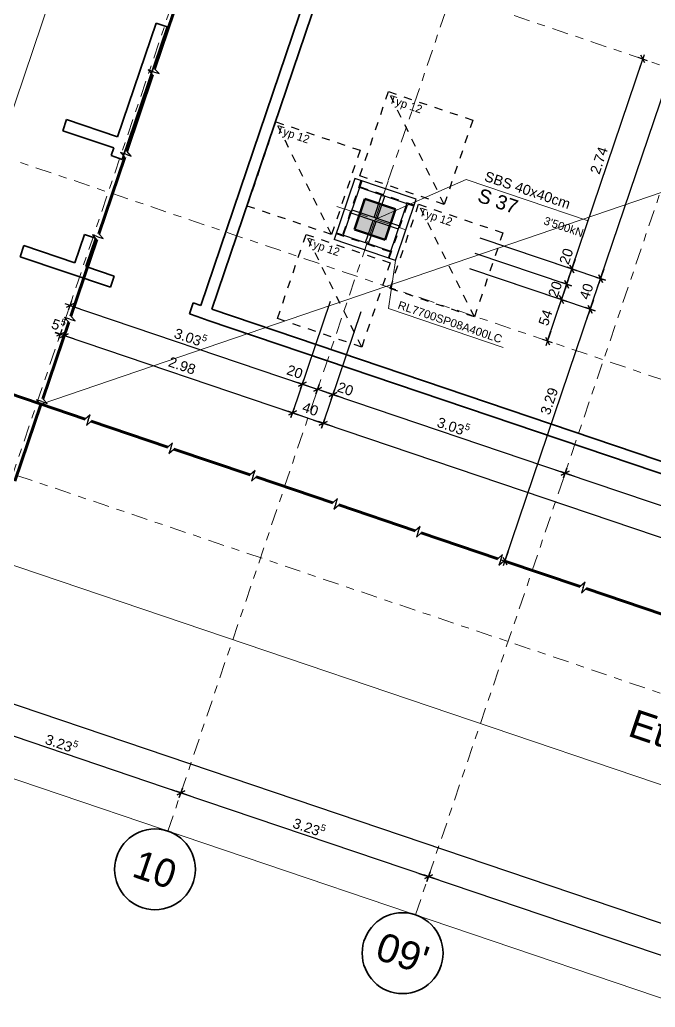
# Model space of a CAD drawing. Header units: metres. Extents: x 2661608 to 2661648.6, y 1209464.3 to 1209501.1.
# Drawn here: x 2661612.93 to 2661620.79, y 1209470.65 to 1209482.87 of the extents above; entities that cross this region are included whole.
import ezdxf

# ---------------------------------------------------------------- set-up
doc = ezdxf.new("R2010")
doc.units = ezdxf.units.M
doc.header["$PDMODE"] = 65
for name, pattern in [('AUSGEZOGEN', [0]), ('PHANTOM2_S8', [0.3, 0.2, -0.05, 0, -0.05]), ('VERDECKT2_S2', [0.025, 0, -0.025])]:
    doc.linetypes.add(name, pattern=pattern)
for name, color, linetype, lineweight in [('TB_639', 7, 'AUSGEZOGEN', 25), ('TB_641', 7, 'AUSGEZOGEN', 25), ('TB_643', 7, 'AUSGEZOGEN', 25), ('TB_645', 7, 'AUSGEZOGEN', 25), ('TB_649', 7, 'AUSGEZOGEN', 25), ('TB_650', 7, 'AUSGEZOGEN', 25)]:
    doc.layers.add(name, color=color, linetype=linetype, lineweight=lineweight)
doc.styles.add('ARIAL', font='arial.ttf')
doc.styles.add('MtXpl_Arial', font='arial.ttf')
doc.dimstyles.new('DIMSTYLE_2', dxfattribs={"dimtxt": 0.125, "dimasz": 0.125, "dimexe": 0, "dimexo": 0, "dimgap": 0.0625, "dimtad": 2, "dimdec": 3, "dimrnd": 0.005, "dimzin": 4, "dimdsep": 46, "dimtxsty": 'ARIAL', "dimblk1": 'ALL_ML_STRICH', "dimblk2": 'ALL_ML_STRICH', "dimsah": 1, "dimcen": 0, "dimclrd": 7, "dimclre": 7, "dimclrt": 7, "dimazin": 3, "dimtfac": 1, "dimtdec": 0, "dimtix": 1, "dimtmove": 2, "dimatfit": 3, "dimfxl": 0, "dimlwd": 0, "dimlwe": 25})
doc.dimstyles.new('DIMSTYLE_3', dxfattribs={"dimtxt": 0.125, "dimasz": 0.125, "dimexe": 0, "dimexo": 0, "dimgap": 0.0625, "dimtad": 2, "dimdec": 3, "dimrnd": 0.005, "dimzin": 4, "dimdsep": 46, "dimtxsty": 'ARIAL', "dimblk1": 'ALL_ML_STRICH', "dimblk2": 'ALL_ML_STRICH', "dimsah": 1, "dimcen": 0, "dimclrd": 7, "dimclre": 7, "dimclrt": 7, "dimazin": 3, "dimtfac": 1, "dimtdec": 0, "dimtix": 1, "dimtmove": 2, "dimatfit": 3, "dimfxl": 0, "dimlwd": 0, "dimlwe": 25})
doc.dimstyles.new('DIMSTYLE_5', dxfattribs={"dimtxt": 0.125, "dimasz": 0.125, "dimexe": 0, "dimexo": 0, "dimgap": 0.0625, "dimtad": 2, "dimdec": 1, "dimlfac": 100, "dimrnd": 0.5, "dimzin": 4, "dimdsep": 46, "dimtxsty": 'ARIAL', "dimblk1": 'ALL_ML_STRICH', "dimblk2": 'ALL_ML_STRICH', "dimsah": 1, "dimcen": 0, "dimclrd": 7, "dimclre": 7, "dimclrt": 7, "dimazin": 3, "dimtfac": 1, "dimtdec": 0, "dimtix": 1, "dimtmove": 2, "dimatfit": 3, "dimfxl": 0, "dimtvp": 1.2, "dimlwd": 0, "dimlwe": 25})
doc.dimstyles.new('DIMSTYLE_7', dxfattribs={"dimtxt": 0.125, "dimasz": 0.125, "dimexe": 0, "dimexo": 0, "dimgap": 0.0625, "dimtad": 2, "dimrnd": 0.005, "dimzin": 4, "dimdsep": 46, "dimtxsty": 'ARIAL', "dimblk1": 'ALL_ML_STRICH', "dimblk2": 'ALL_ML_STRICH', "dimsah": 1, "dimcen": 0, "dimclrd": 7, "dimclre": 7, "dimclrt": 7, "dimazin": 3, "dimtfac": 1, "dimtdec": 0, "dimtix": 1, "dimtmove": 2, "dimatfit": 3, "dimfxl": 0, "dimlwd": 0, "dimlwe": 25})
doc.dimstyles.new('DIMSTYLE_9', dxfattribs={"dimtxt": 0.125, "dimasz": 0.125, "dimexe": 0, "dimexo": 0, "dimgap": 0.0625, "dimtad": 2, "dimdec": 1, "dimlfac": 100, "dimrnd": 0.5, "dimzin": 4, "dimdsep": 46, "dimtxsty": 'ARIAL', "dimblk1": 'ALL_ML_STRICH', "dimblk2": 'ALL_ML_STRICH', "dimsah": 1, "dimcen": 0, "dimclrd": 7, "dimclre": 7, "dimclrt": 7, "dimazin": 3, "dimtfac": 1, "dimtdec": 0, "dimtix": 1, "dimtmove": 2, "dimatfit": 3, "dimfxl": 0, "dimlwd": 0, "dimlwe": 25})

# ---------------------------------------------------------------- blocks, each defined once
blk = doc.blocks.new('ALL_ML_STRICH')
at = {"color": 0, "linetype": 'ByBlock', "lineweight": -2}
for p, q in [((-1, 0), (0.5, 0)), ((-0.3, -0.3), (0.3, 0.3)), ((0, -0.5), (0, 0.5))]:
    blk.add_line(p, q, dxfattribs=at)
blk = doc.blocks.new('*D15')
at = {"layer": 'DEFPOINTS', "color": 7, "linetype": 'AUSGEZOGEN', "lineweight": 25, "transparency": 16777216}
for p in [(2661612.252, 1209475.497), (2661611.861, 1209474.344), (2661615.138, 1209473.939)]:
    blk.add_point(p, dxfattribs=at)
at = {"layer": 'TB_649', "color": 7, "linetype": 'AUSGEZOGEN', "lineweight": -2, "transparency": 16777216}
for p, q in [((2661611.861, 1209474.344), (2661611.861, 1209474.344)), ((2661611.861, 1209474.344), (2661614.924, 1209473.307)), ((2661614.924, 1209473.307), (2661614.924, 1209473.307))]:
    blk.add_line(p, q, dxfattribs=at)
at = {"layer": 'TB_649', "color": 7, "linetype": 'AUSGEZOGEN', "lineweight": 25, "transparency": 16777216, "xscale": 0.125, "yscale": 0.125, "zscale": 0.125}
for p, rotation in [((2661611.861, 1209474.344), 161.2952432351559), ((2661614.924, 1209473.307), 341.295243235156)]:
    blk.add_blockref('ALL_ML_STRICH', p, dxfattribs=dict(at, rotation=rotation))
at = {"layer": 'TB_649', "color": 7, "linetype": 'AUSGEZOGEN', "lineweight": 25, "transparency": 16777216, "insert": (2661613.45, 1209473.927), "char_height": 0.125, "width": 0.625, "attachment_point": 5, "rotation": 341.2952, "style": 'ARIAL'}
blk.add_mtext('\\A1;{\\A1;{3.23\\H0.082500;\\S5^ ;}}', dxfattribs=at)
blk = doc.blocks.new('*D16')
at = {"layer": 'DEFPOINTS', "color": 7, "linetype": 'AUSGEZOGEN', "lineweight": 25, "transparency": 16777216}
for p in [(2661615.138, 1209473.939), (2661614.924, 1209473.307), (2661618.237, 1209473.011)]:
    blk.add_point(p, dxfattribs=at)
at = {"layer": 'TB_649', "color": 7, "linetype": 'AUSGEZOGEN', "lineweight": -2, "transparency": 16777216}
for p, q in [((2661614.924, 1209473.307), (2661614.924, 1209473.307)), ((2661614.924, 1209473.307), (2661617.986, 1209472.27)), ((2661617.986, 1209472.27), (2661617.986, 1209472.27))]:
    blk.add_line(p, q, dxfattribs=at)
at = {"layer": 'TB_649', "color": 7, "linetype": 'AUSGEZOGEN', "lineweight": 25, "transparency": 16777216, "xscale": 0.125, "yscale": 0.125, "zscale": 0.125}
for p, rotation in [((2661614.924, 1209473.307), 161.2952432351559), ((2661617.986, 1209472.27), 341.295243235156)]:
    blk.add_blockref('ALL_ML_STRICH', p, dxfattribs=dict(at, rotation=rotation))
at = {"layer": 'TB_649', "color": 7, "linetype": 'AUSGEZOGEN', "lineweight": 25, "transparency": 16777216, "insert": (2661616.512, 1209472.89), "char_height": 0.125, "width": 0.625, "attachment_point": 5, "rotation": 341.2952, "style": 'ARIAL'}
blk.add_mtext('\\A1;{\\A1;{3.23\\H0.082500;\\S5^ ;}}', dxfattribs=at)
blk = doc.blocks.new('*D17')
at = {"layer": 'DEFPOINTS', "color": 7, "linetype": 'AUSGEZOGEN', "lineweight": 25, "transparency": 16777216}
for p in [(2661618.237, 1209473.011), (2661617.986, 1209472.27), (2661624.373, 1209470.97)]:
    blk.add_point(p, dxfattribs=at)
at = {"layer": 'TB_649', "color": 7, "linetype": 'AUSGEZOGEN', "lineweight": -2, "transparency": 16777216}
for p, q in [((2661617.986, 1209472.27), (2661617.986, 1209472.27)), ((2661617.986, 1209472.27), (2661624.111, 1209470.196)), ((2661624.111, 1209470.196), (2661624.111, 1209470.196))]:
    blk.add_line(p, q, dxfattribs=at)
at = {"layer": 'TB_649', "color": 7, "linetype": 'AUSGEZOGEN', "lineweight": 25, "transparency": 16777216, "xscale": 0.125, "yscale": 0.125, "zscale": 0.125}
for p, rotation in [((2661617.986, 1209472.27), 161.2952432351559), ((2661624.111, 1209470.196), 341.295243235156)]:
    blk.add_blockref('ALL_ML_STRICH', p, dxfattribs=dict(at, rotation=rotation))
at = {"layer": 'TB_649', "color": 7, "linetype": 'AUSGEZOGEN', "lineweight": 25, "transparency": 16777216, "insert": (2661621.106, 1209471.334), "char_height": 0.125, "width": 0.625, "attachment_point": 5, "rotation": 341.2952, "style": 'ARIAL'}
blk.add_mtext('\\A1;{\\A1;{6.46\\H0.082500;\\S5^ ;}}', dxfattribs=at)
blk = doc.blocks.new('*D22')
at = {"layer": 'DEFPOINTS', "color": 7, "linetype": 'AUSGEZOGEN', "lineweight": 25, "transparency": 16777216}
for p in [(2661612.629, 1209476.445), (2661612.032, 1209474.682), (2661637.18, 1209468.461)]:
    blk.add_point(p, dxfattribs=at)
at = {"layer": 'TB_649', "color": 7, "linetype": 'AUSGEZOGEN', "lineweight": -2, "transparency": 16777216}
for p, q in [((2661612.393, 1209475.747), (2661612.032, 1209474.682)), ((2661612.032, 1209474.682), (2661636.483, 1209466.403)), ((2661636.483, 1209466.403), (2661636.483, 1209466.403))]:
    blk.add_line(p, q, dxfattribs=at)
at = {"layer": 'TB_649', "color": 7, "linetype": 'AUSGEZOGEN', "lineweight": 25, "transparency": 16777216, "xscale": 0.125, "yscale": 0.125, "zscale": 0.125}
for p, rotation in [((2661612.032, 1209474.682), 161.2952431311741), ((2661636.483, 1209466.403), 341.2952431311741)]:
    blk.add_blockref('ALL_ML_STRICH', p, dxfattribs=dict(at, rotation=rotation))
at = {"layer": 'TB_649', "color": 7, "linetype": 'AUSGEZOGEN', "lineweight": 25, "transparency": 16777216, "insert": (2661624.31, 1209470.645), "char_height": 0.125, "width": 0.75, "attachment_point": 5, "rotation": 341.2952, "style": 'ARIAL'}
blk.add_mtext('\\A1;{\\A1;{25.81\\H0.082500;\\S5^ ;}}', dxfattribs=at)
blk = doc.blocks.new('*D23')
at = {"layer": 'DEFPOINTS', "color": 7, "linetype": 'AUSGEZOGEN', "lineweight": 25, "transparency": 16777216}
for p in [(2661617.072, 1209480.276), (2661613.609, 1209479.506), (2661613.551, 1209479.335)]:
    blk.add_point(p, dxfattribs=at)
at = {"layer": 'TB_649', "color": 7, "linetype": 'AUSGEZOGEN', "lineweight": -2, "transparency": 16777216}
for p, q in [((2661613.551, 1209479.335), (2661613.551, 1209479.335)), ((2661613.551, 1209479.335), (2661616.424, 1209478.363)), ((2661616.424, 1209478.363), (2661616.424, 1209478.363))]:
    blk.add_line(p, q, dxfattribs=at)
at = {"layer": 'TB_649', "color": 7, "linetype": 'AUSGEZOGEN', "lineweight": 25, "transparency": 16777216, "xscale": 0.125, "yscale": 0.125, "zscale": 0.125}
for p, rotation in [((2661613.551, 1209479.335), 161.2952432383827), ((2661616.424, 1209478.363), 341.2952432383828)]:
    blk.add_blockref('ALL_ML_STRICH', p, dxfattribs=dict(at, rotation=rotation))
at = {"layer": 'TB_649', "color": 7, "linetype": 'AUSGEZOGEN', "lineweight": 25, "transparency": 16777216, "insert": (2661615.045, 1209478.951), "char_height": 0.125, "width": 0.625, "attachment_point": 5, "rotation": 341.2952, "style": 'ARIAL'}
blk.add_mtext('\\A1;{\\A1;{3.03\\H0.082500;\\S5^ ;}}', dxfattribs=at)
blk = doc.blocks.new('*D24')
at = {"layer": 'DEFPOINTS', "color": 7, "linetype": 'AUSGEZOGEN', "lineweight": 25, "transparency": 16777216}
for p in [(2661617.072, 1209480.276), (2661617.145, 1209479.867), (2661616.424, 1209478.363)]:
    blk.add_point(p, dxfattribs=at)
at = {"layer": 'TB_649', "color": 7, "linetype": 'AUSGEZOGEN', "lineweight": -2, "transparency": 16777216}
for p, q in [((2661616.424, 1209478.363), (2661616.424, 1209478.363)), ((2661616.424, 1209478.363), (2661616.614, 1209478.299)), ((2661616.614, 1209478.299), (2661616.614, 1209478.299))]:
    blk.add_line(p, q, dxfattribs=at)
at = {"layer": 'TB_649', "color": 7, "linetype": 'AUSGEZOGEN', "lineweight": 25, "transparency": 16777216, "xscale": 0.125, "yscale": 0.125, "zscale": 0.125}
for p, rotation in [((2661616.424, 1209478.363), 161.2952432383827), ((2661616.614, 1209478.299), 341.2952432383828)]:
    blk.add_blockref('ALL_ML_STRICH', p, dxfattribs=dict(at, rotation=rotation))
at = {"layer": 'TB_649', "color": 7, "linetype": 'AUSGEZOGEN', "lineweight": 25, "transparency": 16777216, "insert": (2661616.332, 1209478.515), "char_height": 0.125, "width": 0.5, "attachment_point": 5, "rotation": 341.2952, "style": 'ARIAL'}
blk.add_mtext('\\A1;{\\A1;{20\\H0.082500;\\S^ ;}}', dxfattribs=at)
blk = doc.blocks.new('*D25')
at = {"layer": 'DEFPOINTS', "color": 7, "linetype": 'AUSGEZOGEN', "lineweight": 25, "transparency": 16777216}
for p in [(2661617.451, 1209480.148), (2661617.145, 1209479.867), (2661616.614, 1209478.299)]:
    blk.add_point(p, dxfattribs=at)
at = {"layer": 'TB_649', "color": 7, "linetype": 'AUSGEZOGEN', "lineweight": -2, "transparency": 16777216}
for p, q in [((2661616.614, 1209478.299), (2661616.614, 1209478.299)), ((2661616.614, 1209478.299), (2661616.803, 1209478.234)), ((2661616.803, 1209478.234), (2661616.803, 1209478.234))]:
    blk.add_line(p, q, dxfattribs=at)
at = {"layer": 'TB_649', "color": 7, "linetype": 'AUSGEZOGEN', "lineweight": 25, "transparency": 16777216, "xscale": 0.125, "yscale": 0.125, "zscale": 0.125}
for p, rotation in [((2661616.614, 1209478.299), 161.2952432383827), ((2661616.803, 1209478.234), 341.2952432383828)]:
    blk.add_blockref('ALL_ML_STRICH', p, dxfattribs=dict(at, rotation=rotation))
at = {"layer": 'TB_649', "color": 7, "linetype": 'AUSGEZOGEN', "lineweight": 25, "transparency": 16777216, "insert": (2661616.958, 1209478.303), "char_height": 0.125, "width": 0.5, "attachment_point": 5, "rotation": 341.2952, "style": 'ARIAL'}
blk.add_mtext('\\A1;{\\A1;{20\\H0.082500;\\S^ ;}}', dxfattribs=at)
blk = doc.blocks.new('*D26')
at = {"layer": 'DEFPOINTS', "color": 7, "linetype": 'AUSGEZOGEN', "lineweight": 25, "transparency": 16777216}
for p in [(2661617.451, 1209480.148), (2661616.803, 1209478.234), (2661619.688, 1209477.296)]:
    blk.add_point(p, dxfattribs=at)
at = {"layer": 'TB_649', "color": 7, "linetype": 'AUSGEZOGEN', "lineweight": -2, "transparency": 16777216}
for p, q in [((2661616.803, 1209478.234), (2661616.803, 1209478.234)), ((2661616.803, 1209478.234), (2661619.676, 1209477.262)), ((2661619.676, 1209477.262), (2661619.676, 1209477.262))]:
    blk.add_line(p, q, dxfattribs=at)
at = {"layer": 'TB_649', "color": 7, "linetype": 'AUSGEZOGEN', "lineweight": 25, "transparency": 16777216, "xscale": 0.125, "yscale": 0.125, "zscale": 0.125}
for p, rotation in [((2661616.803, 1209478.234), 161.2952432383827), ((2661619.676, 1209477.262), 341.2952432383828)]:
    blk.add_blockref('ALL_ML_STRICH', p, dxfattribs=dict(at, rotation=rotation))
at = {"layer": 'TB_649', "color": 7, "linetype": 'AUSGEZOGEN', "lineweight": 25, "transparency": 16777216, "insert": (2661618.297, 1209477.85), "char_height": 0.125, "width": 0.625, "attachment_point": 5, "rotation": 341.2952, "style": 'ARIAL'}
blk.add_mtext('\\A1;{\\A1;{3.03\\H0.082500;\\S5^ ;}}', dxfattribs=at)
blk = doc.blocks.new('*D27')
at = {"layer": 'DEFPOINTS', "color": 7, "linetype": 'AUSGEZOGEN', "lineweight": 25, "transparency": 16777216}
for p in [(2661619.676, 1209477.262), (2661619.688, 1209477.296), (2661626.26, 1209477.165)]:
    blk.add_point(p, dxfattribs=at)
at = {"layer": 'TB_649', "color": 7, "linetype": 'AUSGEZOGEN', "lineweight": -2, "transparency": 16777216}
for p, q in [((2661619.676, 1209477.262), (2661619.676, 1209477.262)), ((2661619.676, 1209477.262), (2661625.612, 1209475.252)), ((2661625.612, 1209475.252), (2661625.612, 1209475.252))]:
    blk.add_line(p, q, dxfattribs=at)
at = {"layer": 'TB_649', "color": 7, "linetype": 'AUSGEZOGEN', "lineweight": 25, "transparency": 16777216, "xscale": 0.125, "yscale": 0.125, "zscale": 0.125}
for p, rotation in [((2661619.676, 1209477.262), 161.2952432383827), ((2661625.612, 1209475.252), 341.2952432383828)]:
    blk.add_blockref('ALL_ML_STRICH', p, dxfattribs=dict(at, rotation=rotation))
at = {"layer": 'TB_649', "color": 7, "linetype": 'AUSGEZOGEN', "lineweight": 25, "transparency": 16777216, "insert": (2661622.701, 1209476.358), "char_height": 0.125, "width": 0.625, "attachment_point": 5, "rotation": 341.2952, "style": 'ARIAL'}
blk.add_mtext('\\A1;{\\A1;{6.26\\H0.082500;\\S5^ ;}}', dxfattribs=at)
blk = doc.blocks.new('*D36')
at = {"layer": 'DEFPOINTS', "color": 7, "linetype": 'AUSGEZOGEN', "lineweight": 25, "transparency": 16777216}
for p in [(2661618.345, 1209488.713), (2661617.451, 1209486.073), (2661629.377, 1209485.124)]:
    blk.add_point(p, dxfattribs=at)
at = {"layer": 'TB_649', "color": 7, "linetype": 'AUSGEZOGEN', "lineweight": -2, "transparency": 16777216}
for p, q in [((2661617.451, 1209486.073), (2661617.451, 1209486.073)), ((2661617.451, 1209486.073), (2661628.438, 1209482.353)), ((2661628.438, 1209482.353), (2661628.438, 1209482.353))]:
    blk.add_line(p, q, dxfattribs=at)
at = {"layer": 'TB_649', "color": 7, "linetype": 'AUSGEZOGEN', "lineweight": 25, "transparency": 16777216, "xscale": 0.125, "yscale": 0.125, "zscale": 0.125}
for p, rotation in [((2661617.451, 1209486.073), 161.2952435380497), ((2661628.438, 1209482.353), 341.2952435380498)]:
    blk.add_blockref('ALL_ML_STRICH', p, dxfattribs=dict(at, rotation=rotation))
at = {"layer": 'TB_649', "color": 7, "linetype": 'AUSGEZOGEN', "lineweight": 25, "transparency": 16777216, "insert": (2661622.986, 1209484.32), "char_height": 0.125, "width": 0.625, "attachment_point": 5, "rotation": 341.2952, "style": 'ARIAL'}
blk.add_mtext('\\A1;{\\A1;{11.60\\H0.082500;\\S^ ;}}', dxfattribs=at)
blk = doc.blocks.new('*D109')
at = {"layer": 'DEFPOINTS', "color": 7, "linetype": 'AUSGEZOGEN', "lineweight": 25, "transparency": 16777216}
for p in [(2661617.607, 1209495.826), (2661610.234, 1209479.117), (2661611.773, 1209478.596)]:
    blk.add_point(p, dxfattribs=at)
at = {"layer": 'TB_649', "color": 7, "linetype": 'AUSGEZOGEN', "lineweight": -2, "transparency": 16777216}
for p, q in [((2661610.234, 1209479.117), (2661616.068, 1209496.347)), ((2661616.068, 1209496.347), (2661616.068, 1209496.347)), ((2661611.3, 1209478.757), (2661610.234, 1209479.117))]:
    blk.add_line(p, q, dxfattribs=at)
at = {"layer": 'TB_649', "color": 7, "linetype": 'AUSGEZOGEN', "lineweight": 25, "transparency": 16777216, "xscale": 0.125, "yscale": 0.125, "zscale": 0.125}
for p, rotation in [((2661616.068, 1209496.347), 71.29524324225345), ((2661610.234, 1209479.117), 251.2952432422534)]:
    blk.add_blockref('ALL_ML_STRICH', p, dxfattribs=dict(at, rotation=rotation))
at = {"layer": 'TB_649', "color": 7, "linetype": 'AUSGEZOGEN', "lineweight": 25, "transparency": 16777216, "insert": (2661613.044, 1209487.773), "char_height": 0.125, "width": 0.625, "attachment_point": 5, "rotation": 71.2952, "style": 'ARIAL'}
blk.add_mtext('\\A1;{\\A1;{18.19\\H0.082500;\\S^ ;}}', dxfattribs=at)
blk = doc.blocks.new('*D115')
at = {"layer": 'DEFPOINTS', "color": 7, "linetype": 'AUSGEZOGEN', "lineweight": 25, "transparency": 16777216}
for p in [(2661617.451, 1209480.148), (2661619.227, 1209478.976), (2661619.457, 1209478.898)]:
    blk.add_point(p, dxfattribs=at)
at = {"layer": 'TB_649', "color": 7, "linetype": 'AUSGEZOGEN', "lineweight": -2, "transparency": 16777216}
for p, q in [((2661618.494, 1209479.794), (2661619.63, 1209479.41)), ((2661619.457, 1209478.898), (2661619.63, 1209479.41)), ((2661619.457, 1209478.898), (2661619.457, 1209478.898))]:
    blk.add_line(p, q, dxfattribs=at)
at = {"layer": 'TB_649', "color": 7, "linetype": 'AUSGEZOGEN', "lineweight": 25, "transparency": 16777216, "xscale": 0.125, "yscale": 0.125, "zscale": 0.125}
for p, rotation in [((2661619.63, 1209479.41), 71.29524322408255), ((2661619.457, 1209478.898), 251.2952432240825)]:
    blk.add_blockref('ALL_ML_STRICH', p, dxfattribs=dict(at, rotation=rotation))
at = {"layer": 'TB_649', "color": 7, "linetype": 'AUSGEZOGEN', "lineweight": 25, "transparency": 16777216, "insert": (2661619.433, 1209479.185), "char_height": 0.125, "width": 0.5, "attachment_point": 5, "rotation": 71.2952, "style": 'ARIAL'}
blk.add_mtext('\\A1;{\\A1;{54\\H0.082500;\\S^ ;}}', dxfattribs=at)
blk = doc.blocks.new('*D116')
at = {"layer": 'DEFPOINTS', "color": 7, "linetype": 'AUSGEZOGEN', "lineweight": 25, "transparency": 16777216}
for p in [(2661617.451, 1209480.148), (2661617.799, 1209480.241), (2661619.63, 1209479.41)]:
    blk.add_point(p, dxfattribs=at)
at = {"layer": 'TB_649', "color": 7, "linetype": 'AUSGEZOGEN', "lineweight": -2, "transparency": 16777216}
for p, q in [((2661618.557, 1209479.984), (2661619.695, 1209479.599)), ((2661618.494, 1209479.794), (2661619.63, 1209479.41)), ((2661619.63, 1209479.41), (2661619.695, 1209479.599))]:
    blk.add_line(p, q, dxfattribs=at)
at = {"layer": 'TB_649', "color": 7, "linetype": 'AUSGEZOGEN', "lineweight": 25, "transparency": 16777216, "xscale": 0.125, "yscale": 0.125, "zscale": 0.125}
for p, rotation in [((2661619.695, 1209479.599), 71.29524322408255), ((2661619.63, 1209479.41), 251.2952432240825)]:
    blk.add_blockref('ALL_ML_STRICH', p, dxfattribs=dict(at, rotation=rotation))
at = {"layer": 'TB_649', "color": 7, "linetype": 'AUSGEZOGEN', "lineweight": 25, "transparency": 16777216, "insert": (2661619.552, 1209479.536), "char_height": 0.125, "width": 0.5, "attachment_point": 5, "rotation": 71.2952, "style": 'ARIAL'}
blk.add_mtext('\\A1;{\\A1;{20\\H0.082500;\\S^ ;}}', dxfattribs=at)
blk = doc.blocks.new('*D117')
at = {"layer": 'DEFPOINTS', "color": 7, "linetype": 'AUSGEZOGEN', "lineweight": 25, "transparency": 16777216}
for p in [(2661617.579, 1209480.526), (2661617.799, 1209480.241), (2661619.695, 1209479.599)]:
    blk.add_point(p, dxfattribs=at)
at = {"layer": 'TB_649', "color": 7, "linetype": 'AUSGEZOGEN', "lineweight": -2, "transparency": 16777216}
for p, q in [((2661618.62, 1209480.174), (2661619.759, 1209479.788)), ((2661618.557, 1209479.984), (2661619.695, 1209479.599)), ((2661619.695, 1209479.599), (2661619.759, 1209479.788))]:
    blk.add_line(p, q, dxfattribs=at)
at = {"layer": 'TB_649', "color": 7, "linetype": 'AUSGEZOGEN', "lineweight": 25, "transparency": 16777216, "xscale": 0.125, "yscale": 0.125, "zscale": 0.125}
for p, rotation in [((2661619.759, 1209479.788), 71.29524322408255), ((2661619.695, 1209479.599), 251.2952432240825)]:
    blk.add_blockref('ALL_ML_STRICH', p, dxfattribs=dict(at, rotation=rotation))
at = {"layer": 'TB_649', "color": 7, "linetype": 'AUSGEZOGEN', "lineweight": 25, "transparency": 16777216, "insert": (2661619.69, 1209479.944), "char_height": 0.125, "width": 0.5, "attachment_point": 5, "rotation": 71.2952, "style": 'ARIAL'}
blk.add_mtext('\\A1;{\\A1;{20\\H0.082500;\\S^ ;}}', dxfattribs=at)
blk = doc.blocks.new('*D118')
at = {"layer": 'DEFPOINTS', "color": 7, "linetype": 'AUSGEZOGEN', "lineweight": 25, "transparency": 16777216}
for p in [(2661619.712, 1209482.697), (2661617.579, 1209480.526), (2661619.759, 1209479.788)]:
    blk.add_point(p, dxfattribs=at)
at = {"layer": 'TB_649', "color": 7, "linetype": 'AUSGEZOGEN', "lineweight": -2, "transparency": 16777216}
for p, q in [((2661619.759, 1209479.788), (2661620.637, 1209482.384)), ((2661620.637, 1209482.384), (2661620.637, 1209482.384)), ((2661618.62, 1209480.174), (2661619.759, 1209479.788))]:
    blk.add_line(p, q, dxfattribs=at)
at = {"layer": 'TB_649', "color": 7, "linetype": 'AUSGEZOGEN', "lineweight": 25, "transparency": 16777216, "xscale": 0.125, "yscale": 0.125, "zscale": 0.125}
for p, rotation in [((2661620.637, 1209482.384), 71.29524322408255), ((2661619.759, 1209479.788), 251.2952432240825)]:
    blk.add_blockref('ALL_ML_STRICH', p, dxfattribs=dict(at, rotation=rotation))
at = {"layer": 'TB_649', "color": 7, "linetype": 'AUSGEZOGEN', "lineweight": 25, "transparency": 16777216, "insert": (2661620.094, 1209481.131), "char_height": 0.125, "width": 0.5, "attachment_point": 5, "rotation": 71.2952, "style": 'ARIAL'}
blk.add_mtext('\\A1;{\\A1;{2.74\\H0.082500;\\S^ ;}}', dxfattribs=at)
blk = doc.blocks.new('*D125')
at = {"layer": 'DEFPOINTS', "color": 7, "linetype": 'AUSGEZOGEN', "lineweight": 25, "transparency": 16777216}
for p in [(2661613.591, 1209479.454), (2661613.642, 1209479.437), (2661613.431, 1209478.98)]:
    blk.add_point(p, dxfattribs=at)
at = {"layer": 'TB_649', "color": 7, "linetype": 'AUSGEZOGEN', "lineweight": -2, "transparency": 16777216}
for p, q in [((2661613.431, 1209478.98), (2661613.431, 1209478.98)), ((2661613.431, 1209478.98), (2661613.481, 1209478.963)), ((2661613.481, 1209478.963), (2661613.481, 1209478.963))]:
    blk.add_line(p, q, dxfattribs=at)
at = {"layer": 'TB_649', "color": 7, "linetype": 'AUSGEZOGEN', "lineweight": 25, "transparency": 16777216, "xscale": 0.125, "yscale": 0.125, "zscale": 0.125}
for p, rotation in [((2661613.481, 1209478.963), 341.2952431311741), ((2661613.431, 1209478.98), 161.2952431311741)]:
    blk.add_blockref('ALL_ML_STRICH', p, dxfattribs=dict(at, rotation=rotation))
at = {"layer": 'TB_649', "color": 7, "linetype": 'AUSGEZOGEN', "lineweight": 25, "transparency": 16777216, "insert": (2661613.413, 1209479.107), "char_height": 0.125, "width": 0.375, "attachment_point": 5, "rotation": 341.2952, "style": 'ARIAL'}
blk.add_mtext('\\A1;{\\A1;{5\\H0.082500;\\S5^ ;}}', dxfattribs=at)
blk = doc.blocks.new('*D126')
at = {"layer": 'DEFPOINTS', "color": 7, "linetype": 'AUSGEZOGEN', "lineweight": 25, "transparency": 16777216}
for p in [(2661617.072, 1209480.276), (2661613.642, 1209479.437), (2661613.481, 1209478.963)]:
    blk.add_point(p, dxfattribs=at)
at = {"layer": 'TB_649', "color": 7, "linetype": 'AUSGEZOGEN', "lineweight": -2, "transparency": 16777216}
for p, q in [((2661616.771, 1209479.387), (2661616.304, 1209478.008)), ((2661613.481, 1209478.963), (2661613.481, 1209478.963)), ((2661613.481, 1209478.963), (2661616.304, 1209478.008))]:
    blk.add_line(p, q, dxfattribs=at)
at = {"layer": 'TB_649', "color": 7, "linetype": 'AUSGEZOGEN', "lineweight": 25, "transparency": 16777216, "xscale": 0.125, "yscale": 0.125, "zscale": 0.125}
for p, rotation in [((2661613.481, 1209478.963), 161.2952431311741), ((2661616.304, 1209478.008), 341.2952431311741)]:
    blk.add_blockref('ALL_ML_STRICH', p, dxfattribs=dict(at, rotation=rotation))
at = {"layer": 'TB_649', "color": 7, "linetype": 'AUSGEZOGEN', "lineweight": 25, "transparency": 16777216, "insert": (2661614.938, 1209478.591), "char_height": 0.125, "width": 0.5, "attachment_point": 5, "rotation": 341.2952, "style": 'ARIAL'}
blk.add_mtext('\\A1;{\\A1;{2.98\\H0.082500;\\S^ ;}}', dxfattribs=at)
blk = doc.blocks.new('*D127')
at = {"layer": 'DEFPOINTS', "color": 7, "linetype": 'AUSGEZOGEN', "lineweight": 25, "transparency": 16777216}
for p in [(2661617.072, 1209480.276), (2661617.451, 1209480.148), (2661616.304, 1209478.008)]:
    blk.add_point(p, dxfattribs=at)
at = {"layer": 'TB_649', "color": 7, "linetype": 'AUSGEZOGEN', "lineweight": -2, "transparency": 16777216}
for p, q in [((2661616.771, 1209479.387), (2661616.304, 1209478.008)), ((2661617.15, 1209479.259), (2661616.683, 1209477.879)), ((2661616.304, 1209478.008), (2661616.683, 1209477.879))]:
    blk.add_line(p, q, dxfattribs=at)
at = {"layer": 'TB_649', "color": 7, "linetype": 'AUSGEZOGEN', "lineweight": 25, "transparency": 16777216, "xscale": 0.125, "yscale": 0.125, "zscale": 0.125}
for p, rotation in [((2661616.304, 1209478.008), 161.2952431311741), ((2661616.683, 1209477.879), 341.2952431311741)]:
    blk.add_blockref('ALL_ML_STRICH', p, dxfattribs=dict(at, rotation=rotation))
at = {"layer": 'TB_649', "color": 7, "linetype": 'AUSGEZOGEN', "lineweight": 25, "transparency": 16777216, "insert": (2661616.525, 1209478.054), "char_height": 0.125, "width": 0.5, "attachment_point": 5, "rotation": 341.2952, "style": 'ARIAL'}
blk.add_mtext('\\A1;{\\A1;{40\\H0.082500;\\S^ ;}}', dxfattribs=at)
blk = doc.blocks.new('*D128')
at = {"layer": 'DEFPOINTS', "color": 7, "linetype": 'AUSGEZOGEN', "lineweight": 25, "transparency": 16777216}
for p in [(2661617.451, 1209480.148), (2661616.683, 1209477.879), (2661626.26, 1209477.165)]:
    blk.add_point(p, dxfattribs=at)
at = {"layer": 'TB_649', "color": 7, "linetype": 'AUSGEZOGEN', "lineweight": -2, "transparency": 16777216}
for p, q in [((2661617.15, 1209479.259), (2661616.683, 1209477.879)), ((2661616.683, 1209477.879), (2661625.492, 1209474.897)), ((2661625.96, 1209476.28), (2661625.492, 1209474.897))]:
    blk.add_line(p, q, dxfattribs=at)
at = {"layer": 'TB_649', "color": 7, "linetype": 'AUSGEZOGEN', "lineweight": 25, "transparency": 16777216, "xscale": 0.125, "yscale": 0.125, "zscale": 0.125}
for p, rotation in [((2661616.683, 1209477.879), 161.2952431311741), ((2661625.492, 1209474.897), 341.2952431311741)]:
    blk.add_blockref('ALL_ML_STRICH', p, dxfattribs=dict(at, rotation=rotation))
at = {"layer": 'TB_649', "color": 7, "linetype": 'AUSGEZOGEN', "lineweight": 25, "transparency": 16777216, "insert": (2661621.133, 1209476.494), "char_height": 0.125, "width": 0.5, "attachment_point": 5, "rotation": 341.2952, "style": 'ARIAL'}
blk.add_mtext('\\A1;{\\A1;{9.30\\H0.082500;\\S^ ;}}', dxfattribs=at)
blk = doc.blocks.new('*D149')
at = {"layer": 'DEFPOINTS', "color": 7, "linetype": 'AUSGEZOGEN', "lineweight": 25, "transparency": 16777216}
for p in [(2661617.451, 1209480.148), (2661618.369, 1209476.363), (2661618.93, 1209476.173)]:
    blk.add_point(p, dxfattribs=at)
at = {"layer": 'TB_649', "color": 7, "linetype": 'AUSGEZOGEN', "lineweight": -2, "transparency": 16777216}
for p, q in [((2661618.494, 1209479.794), (2661619.986, 1209479.289)), ((2661618.93, 1209476.173), (2661619.986, 1209479.289)), ((2661618.93, 1209476.173), (2661618.93, 1209476.173))]:
    blk.add_line(p, q, dxfattribs=at)
at = {"layer": 'TB_649', "color": 7, "linetype": 'AUSGEZOGEN', "lineweight": 25, "transparency": 16777216, "xscale": 0.125, "yscale": 0.125, "zscale": 0.125}
for p, rotation in [((2661619.986, 1209479.289), 71.29524323428163), ((2661618.93, 1209476.173), 251.2952432342816)]:
    blk.add_blockref('ALL_ML_STRICH', p, dxfattribs=dict(at, rotation=rotation))
at = {"layer": 'TB_649', "color": 7, "linetype": 'AUSGEZOGEN', "lineweight": 25, "transparency": 16777216, "insert": (2661619.479, 1209478.152), "char_height": 0.125, "width": 0.5, "attachment_point": 5, "rotation": 71.2952, "style": 'ARIAL'}
blk.add_mtext('\\A1;{\\A1;{3.29\\H0.082500;\\S^ ;}}', dxfattribs=at)
blk = doc.blocks.new('*D150')
at = {"layer": 'DEFPOINTS', "color": 7, "linetype": 'AUSGEZOGEN', "lineweight": 25, "transparency": 16777216}
for p in [(2661617.579, 1209480.526), (2661617.451, 1209480.148), (2661619.986, 1209479.289)]:
    blk.add_point(p, dxfattribs=at)
at = {"layer": 'TB_649', "color": 7, "linetype": 'AUSGEZOGEN', "lineweight": -2, "transparency": 16777216}
for p, q in [((2661618.62, 1209480.174), (2661620.114, 1209479.668)), ((2661618.494, 1209479.794), (2661619.986, 1209479.289)), ((2661619.986, 1209479.289), (2661620.114, 1209479.668))]:
    blk.add_line(p, q, dxfattribs=at)
at = {"layer": 'TB_649', "color": 7, "linetype": 'AUSGEZOGEN', "lineweight": 25, "transparency": 16777216, "xscale": 0.125, "yscale": 0.125, "zscale": 0.125}
for p, rotation in [((2661620.114, 1209479.668), 71.29524323428163), ((2661619.986, 1209479.289), 251.2952432342816)]:
    blk.add_blockref('ALL_ML_STRICH', p, dxfattribs=dict(at, rotation=rotation))
at = {"layer": 'TB_649', "color": 7, "linetype": 'AUSGEZOGEN', "lineweight": 25, "transparency": 16777216, "insert": (2661619.939, 1209479.51), "char_height": 0.125, "width": 0.5, "attachment_point": 5, "rotation": 71.2952, "style": 'ARIAL'}
blk.add_mtext('\\A1;{\\A1;{40\\H0.082500;\\S^ ;}}', dxfattribs=at)
blk = doc.blocks.new('*D151')
at = {"layer": 'DEFPOINTS', "color": 7, "linetype": 'AUSGEZOGEN', "lineweight": 25, "transparency": 16777216}
for p in [(2661622.556, 1209487.287), (2661617.579, 1209480.526), (2661620.114, 1209479.668)]:
    blk.add_point(p, dxfattribs=at)
at = {"layer": 'TB_649', "color": 7, "linetype": 'AUSGEZOGEN', "lineweight": -2, "transparency": 16777216}
for p, q in [((2661620.114, 1209479.668), (2661622.679, 1209487.246)), ((2661622.679, 1209487.246), (2661622.679, 1209487.246)), ((2661618.62, 1209480.174), (2661620.114, 1209479.668))]:
    blk.add_line(p, q, dxfattribs=at)
at = {"layer": 'TB_649', "color": 7, "linetype": 'AUSGEZOGEN', "lineweight": 25, "transparency": 16777216, "xscale": 0.125, "yscale": 0.125, "zscale": 0.125}
for p, rotation in [((2661622.679, 1209487.246), 71.29524323428163), ((2661620.114, 1209479.668), 251.2952432342816)]:
    blk.add_blockref('ALL_ML_STRICH', p, dxfattribs=dict(at, rotation=rotation))
at = {"layer": 'TB_649', "color": 7, "linetype": 'AUSGEZOGEN', "lineweight": 25, "transparency": 16777216, "insert": (2661621.291, 1209483.502), "char_height": 0.125, "width": 0.5, "attachment_point": 5, "rotation": 71.2952, "style": 'ARIAL'}
blk.add_mtext('\\A1;{\\A1;{8.00\\H0.082500;\\S^ ;}}', dxfattribs=at)

msp = doc.modelspace()

# ---------------------------------------------------------------- hatches: boundary and pattern name
at = {"layer": 'TB_639', "linetype": 'AUSGEZOGEN', "lineweight": 35, "transparency": 33554687}
msp.add_hatch(color=253, dxfattribs=at).paths.add_polyline_path([(2661617.0719, 1209480.2758), (2661617.4508, 1209480.1475), (2661617.5791, 1209480.5264), (2661617.2002, 1209480.6547)])

# ---------------------------------------------------------------- linework, layer by layer
at = {"layer": 'TB_639', "color": 191, "linetype": 'AUSGEZOGEN', "lineweight": 13, "transparency": 33554687}
for p, q in [((2661611.1321, 1209476.7019), (2661618.0879, 1209497.2463)), ((2661638.4252, 1209467.4612), (2661611.1321, 1209476.7019))]:
    msp.add_line(p, q, dxfattribs=at)
at = {"layer": 'TB_641', "color": 7, "linetype": 'AUSGEZOGEN', "lineweight": 35, "transparency": 33554687}
for p, q in [((2661618.345, 1209488.7132), (2661615.1701, 1209479.3361)), ((2661615.3075, 1209479.2896), (2661618.4823, 1209488.6667)), ((2661614.6158, 1209482.8283), (2661614.1395, 1209481.4217)), ((2661614.7531, 1209482.7818), (2661614.6158, 1209482.8283)), ((2661614.1983, 1209481.1432), (2661614.7531, 1209482.7818)), ((2661613.5097, 1209481.635), (2661613.4632, 1209481.4976)), ((2661614.1395, 1209481.4217), (2661613.5097, 1209481.635)), ((2661613.4632, 1209481.4976), (2661614.093, 1209481.2844)), ((2661614.093, 1209481.2844), (2661614.061, 1209481.1897)), ((2661614.1983, 1209481.1432), (2661614.061, 1209481.1897)), ((2661613.7307, 1209480.2141), (2661613.612, 1209479.8636)), ((2661613.868, 1209480.1676), (2661613.7307, 1209480.2141)), ((2661613.7494, 1209479.8171), (2661613.868, 1209480.1676)), ((2661612.9356, 1209479.9395), (2661612.9821, 1209480.0769)), ((2661613.612, 1209479.8636), (2661612.9821, 1209480.0769)), ((2661612.9356, 1209479.9395), (2661614.0533, 1209479.5611)), ((2661614.0998, 1209479.6984), (2661613.7494, 1209479.8171)), ((2661614.0533, 1209479.5611), (2661614.0998, 1209479.6984)), ((2661615.0289, 1209479.2308), (2661615.0754, 1209479.3681)), ((2661615.1701, 1209479.3361), (2661615.0754, 1209479.3681)), ((2661621.8004, 1209477.0912), (2661615.3075, 1209479.2896)), ((2661615.0289, 1209479.2308), (2661615.1236, 1209479.1987)), ((2661615.1236, 1209479.1987), (2661615.261, 1209479.1522)), ((2661615.261, 1209479.1522), (2661626.9374, 1209475.1989))]:
    msp.add_line(p, q, dxfattribs=at)
at = {"layer": 'TB_641', "color": 7, "linetype": 'PHANTOM2_S8', "lineweight": 18, "transparency": 33554687}
for p, q in [((2661617.4859, 1209480.8747), (2661617.1652, 1209479.9275)), ((2661616.8519, 1209480.5614), (2661617.7991, 1209480.2408))]:
    msp.add_line(p, q, dxfattribs=at)
at = {"layer": 'TB_641', "color": 7, "linetype": 'AUSGEZOGEN', "lineweight": 50, "transparency": 33554687}
for p, q in [((2661617.2002, 1209480.6547), (2661617.0719, 1209480.2758)), ((2661617.5791, 1209480.5264), (2661617.2002, 1209480.6547)), ((2661617.4508, 1209480.1475), (2661617.5791, 1209480.5264)), ((2661617.0719, 1209480.2758), (2661617.4508, 1209480.1475))]:
    msp.add_line(p, q, dxfattribs=at)
at = {"layer": 'TB_643', "color": 7, "linetype": 'PHANTOM2_S8', "lineweight": 18, "transparency": 33554687}
for p, q in [((2661611.7006, 1209473.87), (2661620.5806, 1209500.0975)), ((2661614.7632, 1209472.8331), (2661623.6431, 1209499.0606)), ((2661617.8257, 1209471.7962), (2661626.7057, 1209498.0238)), ((2661611.4676, 1209485.4884), (2661643.4966, 1209474.6442)), ((2661610.2874, 1209482.0027), (2661642.3164, 1209471.1585)), ((2661609.1073, 1209478.5171), (2661641.1363, 1209467.6729)), ((2661614.7632, 1209472.833), (2661614.7632, 1209472.8331)), ((2661617.8257, 1209471.7962), (2661617.8258, 1209471.7962))]:
    msp.add_line(p, q, dxfattribs=at)
at = {"layer": 'TB_643', "color": 191, "linetype": 'AUSGEZOGEN', "lineweight": 13, "transparency": 33554687}
msp.add_line((2661639.9914, 1209464.2915), (2661607.9624, 1209475.1357), dxfattribs=at)
at = {"layer": 'TB_643', "color": 7, "linetype": 'AUSGEZOGEN', "lineweight": 35, "transparency": 33554687}
for centre in [(2661614.6028, 1209472.3595), (2661617.6654, 1209471.3226)]:
    msp.add_circle(centre, 0.5, dxfattribs=at)
at = {"layer": 'TB_645', "color": 7, "linetype": 'VERDECKT2_S2', "lineweight": 25, "transparency": 33554687}
for p, q in [((2661617.1383, 1209480.9396), (2661617.4911, 1209481.9815)), ((2661617.4911, 1209481.9815), (2661618.533, 1209481.6287)), ((2661618.1802, 1209480.5868), (2661617.4911, 1209481.9815)), ((2661615.7451, 1209480.5667), (2661616.0979, 1209481.6086)), ((2661616.0979, 1209481.6086), (2661617.1398, 1209481.2558)), ((2661616.787, 1209480.2139), (2661616.0979, 1209481.6086)), ((2661618.533, 1209481.6287), (2661618.1802, 1209480.5868)), ((2661617.1398, 1209481.2558), (2661616.787, 1209480.2139)), ((2661617.1507, 1209480.8826), (2661616.9214, 1209480.2054)), ((2661618.1802, 1209480.5868), (2661617.1383, 1209480.9396)), ((2661617.807, 1209480.5759), (2661617.1298, 1209480.8052)), ((2661616.787, 1209480.2139), (2661615.7451, 1209480.5667)), ((2661617.5003, 1209479.9196), (2661617.7296, 1209480.5968)), ((2661617.5112, 1209479.5464), (2661617.864, 1209480.5883)), ((2661617.864, 1209480.5883), (2661618.9059, 1209480.2355)), ((2661618.5531, 1209479.1936), (2661617.864, 1209480.5883)), ((2661616.1181, 1209479.1735), (2661616.4708, 1209480.2154)), ((2661616.4708, 1209480.2154), (2661617.5127, 1209479.8626)), ((2661617.16, 1209478.8207), (2661616.4708, 1209480.2154)), ((2661616.844, 1209480.2263), (2661617.5213, 1209479.997)), ((2661618.9059, 1209480.2355), (2661618.5531, 1209479.1936)), ((2661617.5127, 1209479.8626), (2661617.16, 1209478.8207)), ((2661618.5531, 1209479.1936), (2661617.5112, 1209479.5464)), ((2661617.16, 1209478.8207), (2661616.1181, 1209479.1735))]:
    msp.add_line(p, q, dxfattribs=at)
at = {"layer": 'TB_645', "color": 7, "linetype": 'AUSGEZOGEN', "lineweight": 25, "transparency": 33554687}
for p, q in [((2661617.0749, 1209480.9082), (2661616.8184, 1209480.1505)), ((2661617.1602, 1209480.8794), (2661616.9325, 1209480.2069)), ((2661617.8327, 1209480.6517), (2661617.0749, 1209480.9082)), ((2661617.8038, 1209480.5664), (2661617.1313, 1209480.7941)), ((2661617.313, 1209480.4265), (2661617.406, 1209480.7011)), ((2661617.3509, 1209480.4136), (2661617.4439, 1209480.6883)), ((2661617.5761, 1209479.8939), (2661617.8327, 1209480.6517)), ((2661617.0383, 1209480.5195), (2661617.6256, 1209480.3206)), ((2661617.4909, 1209479.9228), (2661617.7186, 1209480.5953)), ((2661617.0255, 1209480.4816), (2661617.6127, 1209480.2827)), ((2661617.2072, 1209480.1139), (2661617.3002, 1209480.3886)), ((2661617.245, 1209480.1011), (2661617.338, 1209480.3757)), ((2661617.5761, 1209479.8939), (2661616.8184, 1209480.1505)), ((2661616.8472, 1209480.2357), (2661617.5197, 1209480.0081))]:
    msp.add_line(p, q, dxfattribs=at)
at = {"layer": 'TB_645', "color": 7, "linetype": 'AUSGEZOGEN', "lineweight": 18, "transparency": 33554687}
for q in [(2661617.5761, 1209479.8939), (2661618.9102, 1209478.8161)]:
    msp.add_line((2661617.4906, 1209479.2967), q, dxfattribs=at)
at = {"layer": 'TB_649', "color": 7, "linetype": 'AUSGEZOGEN', "lineweight": 18, "transparency": 33554687}
for p, q in [((2661613.1943, 1209478.1152), (2661641.4364, 1209487.7575)), ((2661618.4515, 1209480.8943), (2661617.3255, 1209480.4011)), ((2661618.4515, 1209480.8943), (2661619.9608, 1209480.3832))]:
    msp.add_line(p, q, dxfattribs=at)
at = {"layer": 'TB_650', "color": 1, "linetype": 'AUSGEZOGEN', "lineweight": 70, "transparency": 33554687}
for p, q in [((2661614.5991, 1209482.2645), (2661614.9198, 1209483.2117)), ((2661614.2536, 1209481.2441), (2661614.5743, 1209482.1913)), ((2661613.9082, 1209480.2238), (2661614.2288, 1209481.1709)), ((2661613.5627, 1209479.2034), (2661613.8834, 1209480.1506)), ((2661613.2172, 1209478.183), (2661613.5379, 1209479.1302)), ((2661612.7939, 1209478.2508), (2661613.7411, 1209477.9301)), ((2661612.8717, 1209477.1626), (2661613.1924, 1209478.1098)), ((2661613.8143, 1209477.9053), (2661614.7615, 1209477.5846)), ((2661614.8346, 1209477.5598), (2661615.7818, 1209477.2391)), ((2661615.855, 1209477.2143), (2661616.8022, 1209476.8937)), ((2661616.8754, 1209476.8689), (2661617.8226, 1209476.5482)), ((2661617.8958, 1209476.5234), (2661618.843, 1209476.2027)), ((2661618.9162, 1209476.1779), (2661619.8633, 1209475.8572)), ((2661619.9365, 1209475.8325), (2661620.8837, 1209475.5118))]:
    msp.add_line(p, q, dxfattribs=at)
at = {"layer": 'TB_650', "color": 1, "linetype": 'AUSGEZOGEN', "lineweight": 25, "transparency": 33554687}
for p, q in [((2661614.5867, 1209482.2279), (2661614.5204, 1209482.2504)), ((2661614.5204, 1209482.2504), (2661614.5743, 1209482.1913)), ((2661614.5867, 1209482.2279), (2661614.653, 1209482.2055)), ((2661614.653, 1209482.2055), (2661614.5991, 1209482.2645)), ((2661614.2412, 1209481.2075), (2661614.1749, 1209481.23)), ((2661614.1749, 1209481.23), (2661614.2288, 1209481.1709)), ((2661614.3075, 1209481.1851), (2661614.2536, 1209481.2441)), ((2661614.2412, 1209481.2075), (2661614.3075, 1209481.1851)), ((2661613.8958, 1209480.1872), (2661613.8295, 1209480.2096)), ((2661613.8295, 1209480.2096), (2661613.8834, 1209480.1506)), ((2661613.8958, 1209480.1872), (2661613.9621, 1209480.1647)), ((2661613.9621, 1209480.1647), (2661613.9082, 1209480.2238)), ((2661613.5503, 1209479.1668), (2661613.484, 1209479.1892)), ((2661613.484, 1209479.1892), (2661613.5379, 1209479.1302)), ((2661613.5503, 1209479.1668), (2661613.6166, 1209479.1443)), ((2661613.6166, 1209479.1443), (2661613.5627, 1209479.2034)), ((2661613.2048, 1209478.1464), (2661613.1385, 1209478.1689)), ((2661613.1385, 1209478.1689), (2661613.1924, 1209478.1098)), ((2661613.2711, 1209478.124), (2661613.2172, 1209478.183)), ((2661613.2048, 1209478.1464), (2661613.2711, 1209478.124)), ((2661613.8001, 1209477.984), (2661613.7411, 1209477.9301)), ((2661613.7777, 1209477.9177), (2661613.8001, 1209477.984)), ((2661613.7777, 1209477.9177), (2661613.7552, 1209477.8514)), ((2661613.7552, 1209477.8514), (2661613.8143, 1209477.9053)), ((2661614.8205, 1209477.6385), (2661614.7615, 1209477.5846)), ((2661614.7981, 1209477.5722), (2661614.7756, 1209477.5059)), ((2661614.7756, 1209477.5059), (2661614.8346, 1209477.5598)), ((2661614.7981, 1209477.5722), (2661614.8205, 1209477.6385)), ((2661615.8409, 1209477.293), (2661615.7818, 1209477.2391)), ((2661615.8184, 1209477.2267), (2661615.796, 1209477.1604)), ((2661615.796, 1209477.1604), (2661615.855, 1209477.2143)), ((2661615.8184, 1209477.2267), (2661615.8409, 1209477.293)), ((2661616.8613, 1209476.9476), (2661616.8022, 1209476.8937)), ((2661616.8388, 1209476.8813), (2661616.8613, 1209476.9476)), ((2661616.8388, 1209476.8813), (2661616.8164, 1209476.815)), ((2661616.8164, 1209476.815), (2661616.8754, 1209476.8689)), ((2661617.8816, 1209476.6021), (2661617.8226, 1209476.5482)), ((2661617.8592, 1209476.5358), (2661617.8816, 1209476.6021)), ((2661617.8592, 1209476.5358), (2661617.8367, 1209476.4695)), ((2661617.8367, 1209476.4695), (2661617.8958, 1209476.5234)), ((2661618.902, 1209476.2566), (2661618.843, 1209476.2027)), ((2661618.8796, 1209476.1903), (2661618.902, 1209476.2566)), ((2661618.8796, 1209476.1903), (2661618.8571, 1209476.124)), ((2661618.8571, 1209476.124), (2661618.9162, 1209476.1779)), ((2661619.9224, 1209475.9111), (2661619.8633, 1209475.8572)), ((2661619.8999, 1209475.8448), (2661619.9224, 1209475.9111)), ((2661619.8999, 1209475.8448), (2661619.8775, 1209475.7785)), ((2661619.8775, 1209475.7785), (2661619.9365, 1209475.8325))]:
    msp.add_line(p, q, dxfattribs=at)

# ---------------------------------------------------------------- texts
at = {"layer": 'TB_643', "color": 7, "style": 'MtXpl_Arial', "width": 0.95}
msp.add_text('10', height=0.35, rotation=-18.70476, dxfattribs=at).set_placement((2661614.302, 1209472.2766))
at = {"layer": 'TB_643', "color": 7, "style": 'MtXpl_Arial'}
msp.add_text("09'", height=0.35, rotation=-18.70476, dxfattribs=at).set_placement((2661617.3075, 1209471.259))
at = {"layer": 'TB_645', "color": 7, "linetype": 'AUSGEZOGEN', "lineweight": 25, "transparency": 33554687, "char_height": 0.1, "attachment_point": 7, "style": 'ARIAL'}
for s, insert, width, rotation in [('\\W0.98;Typ 12', (2661617.4812, 1209481.8162), 0.477465, 341.29529), ('\\W0.98;Typ 12', (2661616.0881, 1209481.4433), 0.477465, 341.29529), ('\\W0.98;Typ 12', (2661617.8542, 1209480.423), 0.477465, 341.29529), ('\\W0.98;Typ 12', (2661616.461, 1209480.0501), 0.477465, 341.29529), ('\\W1.01;RL7700SP08A400LC', (2661617.5971, 1209479.2994), 1.395337, 341.29524)]:
    msp.add_mtext(s, dxfattribs=dict(at, insert=insert, width=width, rotation=rotation))
at = {"layer": 'TB_649', "color": 7, "style": 'MtXpl_Arial'}
for s, height, p in [('SBS', 0.125, (2661618.666, 1209480.8817)), ('S', 0.175, (2661618.5792, 1209480.6252)), ('40x40cm', 0.125, (2661619.0429, 1209480.7541)), ('37', 0.175, (2661618.7979, 1209480.5511)), ("3'500kN", 0.1, (2661619.4017, 1209480.3432))]:
    msp.add_text(s, height=height, rotation=-18.70476, dxfattribs=at).set_placement(p)
at = {"layer": 'TB_650', "color": 7, "style": 'MtXpl_Arial', "width": 0.98}
msp.add_text('Etappe', height=0.35, rotation=-18.70476, dxfattribs=at).set_placement((2661620.4359, 1209474.0162))

# ---------------------------------------------------------------- dimensions: what is measured, and where the dimension line sits
at = {"layer": 'TB_649', "color": 7, "linetype": 'AUSGEZOGEN', "lineweight": 25, "transparency": 33554687}
for base, p1, p2, angle, dimstyle, picture, middle in [((2661616.0677, 1209496.3467), (2661611.2999, 1209478.7566), (2661616.0677, 1209496.3467), 71.29524, 'DIMSTYLE_7', '*D109', (2661613.0437, 1209487.7727)), ((2661628.4383, 1209482.3526), (2661617.4509, 1209486.0726), (2661628.4383, 1209482.3526), 341.29524, 'DIMSTYLE_7', '*D36', (2661622.9856, 1209484.3198)), ((2661622.6794, 1209487.2457), (2661618.6204, 1209480.1738), (2661622.6794, 1209487.2457), 71.29524, 'DIMSTYLE_7', '*D151', (2661621.291, 1209483.5024)), ((2661620.6373, 1209482.3837), (2661618.6204, 1209480.1738), (2661620.6373, 1209482.3837), 71.29524, 'DIMSTYLE_7', '*D118', (2661620.0944, 1209481.131)), ((2661620.1138, 1209479.6682), (2661618.4939, 1209479.7944), (2661618.6204, 1209480.1738), 71.29524, 'DIMSTYLE_5', '*D150', (2661619.9394, 1209479.5104)), ((2661619.7586, 1209479.7885), (2661618.5571, 1209479.9841), (2661618.6204, 1209480.1738), 71.29524, 'DIMSTYLE_5', '*D117', (2661619.6902, 1209479.9436)), ((2661616.304, 1209478.0075), (2661613.4813, 1209478.9632), (2661616.7709, 1209479.3868), 341.29524, 'DIMSTYLE_7', '*D126', (2661614.9378, 1209478.5911)), ((2661616.4242, 1209478.3627), (2661613.5511, 1209479.3355), (2661616.4242, 1209478.3627), 341.29524, 'DIMSTYLE_3', '*D23', (2661615.0451, 1209478.9508)), ((2661616.6137, 1209478.2986), (2661616.4242, 1209478.3627), (2661616.6137, 1209478.2986), 341.29524, 'DIMSTYLE_5', '*D24', (2661616.3323, 1209478.5149)), ((2661616.6828, 1209477.8792), (2661616.7709, 1209479.3868), (2661617.1499, 1209479.2587), 341.29524, 'DIMSTYLE_5', '*D127', (2661616.525, 1209478.0537)), ((2661616.8031, 1209478.2344), (2661616.6137, 1209478.2986), (2661616.8031, 1209478.2344), 341.29524, 'DIMSTYLE_5', '*D25', (2661616.9582, 1209478.3029)), ((2661625.4916, 1209474.8968), (2661617.1499, 1209479.2587), (2661625.96, 1209476.2803), 341.29524, 'DIMSTYLE_7', '*D128', (2661621.1328, 1209476.4937)), ((2661619.6762, 1209477.2617), (2661616.8031, 1209478.2344), (2661619.6762, 1209477.2617), 341.29524, 'DIMSTYLE_3', '*D26', (2661618.2971, 1209477.8497)), ((2661619.6945, 1209479.599), (2661618.4939, 1209479.7944), (2661618.5571, 1209479.9841), 71.29524, 'DIMSTYLE_5', '*D116', (2661619.5521, 1209479.5359)), ((2661619.6304, 1209479.4096), (2661619.4572, 1209478.8981), (2661618.4939, 1209479.7944), 71.29524, 'DIMSTYLE_9', '*D115', (2661619.4335, 1209479.1855)), ((2661619.9856, 1209479.2893), (2661618.9305, 1209476.1731), (2661618.4939, 1209479.7944), 71.29524, 'DIMSTYLE_7', '*D149', (2661619.4793, 1209478.1516)), ((2661613.4813, 1209478.9632), (2661613.4308, 1209478.9803), (2661613.4813, 1209478.9632), 341.29524, 'DIMSTYLE_5', '*D125', (2661613.4132, 1209479.1073)), ((2661625.6119, 1209475.252), (2661619.6762, 1209477.2617), (2661625.6119, 1209475.252), 341.29524, 'DIMSTYLE_3', '*D27', (2661622.7014, 1209476.3584)), ((2661636.4833, 1209466.403), (2661612.3925, 1209475.7473), (2661636.4833, 1209466.403), 341.29524, 'DIMSTYLE_3', '*D22', (2661624.3103, 1209470.6455)), ((2661614.9235, 1209473.3067), (2661611.861, 1209474.3436), (2661614.9235, 1209473.3067), 341.29524, 'DIMSTYLE_2', '*D15', (2661613.4497, 1209473.9268)), ((2661617.9861, 1209472.2698), (2661614.9235, 1209473.3067), (2661617.9861, 1209472.2698), 341.29524, 'DIMSTYLE_3', '*D16', (2661616.5122, 1209472.8899)), ((2661624.1112, 1209470.196), (2661617.9861, 1209472.2698), (2661624.1112, 1209470.196), 341.29524, 'DIMSTYLE_3', '*D17', (2661621.106, 1209471.3345))]:
    dim = msp.add_linear_dim(base=base, p1=p1, p2=p2, angle=angle, dimstyle=dimstyle, override={"dimpost": '<>', "dimclrd": 7, "dimclre": 7, "dimclrt": 7, "dimlwd": 0, "dimlwe": 25}, dxfattribs=at)
    dim.commit()
    dim.dimension.update_dxf_attribs({"geometry": picture, "text_midpoint": middle, "dimtype": 160})

doc.saveas('drawing.dxf')
